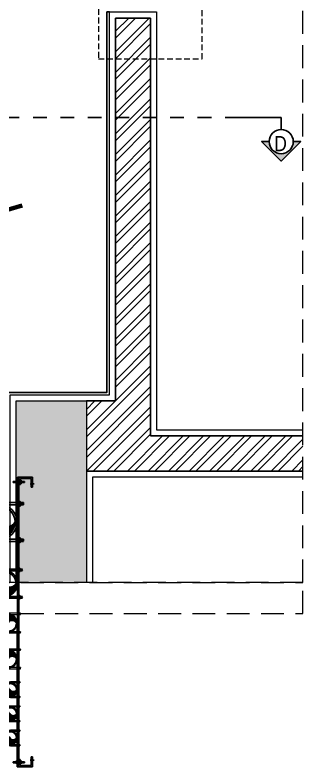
# Model space of a CAD drawing. Header units: inches. Extents: x 899679 to 12882928, y -3363313 to 527800.
# Drawn here: x 983007 to 983952, y 505374 to 507841 of the extents above; entities that cross this region are included whole.
import ezdxf
from ezdxf.enums import TextEntityAlignment as Align

# ---------------------------------------------------------------- set-up
doc = ezdxf.new("R2010")
doc.units = ezdxf.units.IN
doc.header["$LTSCALE"] = 150
doc.linetypes.add('Dash', pattern=[6, 3, -3])
doc.linetypes.add('HIDDEN', pattern=[0.375, 0.25, -0.125])
for name, color, linetype, lineweight in [('COLUMN', 5, 'Continuous', 13), ('g-cen-sym', 8, 'Continuous', 25), ('g-cent-sym', 8, 'Continuous', 15), ('g-text', 8, 'Continuous', 9), ('P_Soil Downtke pipe', 6, 'Continuous', 25), ('P_Wate Downtke pipe', 4, 'Continuous', 25), ('P_Water Supply Downtake pipe', 3, 'Continuous', 25), ('Pl_FLushing PIpe', 150, 'Continuous', 9), ('PLASTER', 3, 'Continuous', 9), ('SHEET', 7, 'Continuous', 13), ('WALL HATCH-MSA', 251, 'Continuous', 9), ('WALL-MSA', 32, 'Continuous', 30)]:
    doc.layers.add(name, color=color, linetype=linetype, lineweight=lineweight)
for name, color, linetype in [('P-ASP', 42, 'Continuous'), ('PL-bracket', 7, 'Continuous'), ('R.C.C HATCH-MSA', 250, 'Continuous'), ('TILE SECTION', 152, 'Continuous')]:
    doc.layers.add(name, color=color, linetype=linetype)
doc.styles.add('AR', font='swisscl.ttf')
doc.styles.add('ARIAL', font='swisscl.ttf')
doc.styles.add('SWINS', font='swissc.ttf')
doc.dimstyles.new('25', dxfattribs={"dimtxt": 40, "dimasz": 18, "dimexe": 0, "dimexo": 0, "dimgap": 10, "dimtad": 1, "dimdec": 0, "dimzin": 3, "dimdsep": 46, "dimtxsty": 'ARIAL', "dimblk": 'ARCHTICK', "dimcen": 0, "dimclrd": 256, "dimclre": 256, "dimclrt": 256, "dimadec": 0, "dimazin": 0, "dimtfac": 1, "dimtdec": 0, "dimtmove": 1, "dimatfit": 0, "dimfxl": 1, "dimtolj": 1, "dimtzin": 0, "dimlwd": 18, "dimlwe": 5, "dimarcsym": 0})

# ---------------------------------------------------------------- blocks, each defined once
blk = doc.blocks.new('sec')
at = {"layer": 'g-cen-sym'}
h = blk.add_hatch(color=256, dxfattribs=at)
h.paths.add_polyline_path([(2.73e-14, 537.5273218287452), (-107.956475941309, 429.5708458874361), (-107.956475941309, 399.1607016395453, -0.2062306983916904), (2.730000000001706e-14, 445.6665243379758, -0.4142135623730596), (148.5555081145527, 297.1110162260618), (240.4163056053222, 297.1110162260618)])
h.paths.add_polyline_path([(-107.956475941309, 399.1607016395454), (-107.956475941309, 429.5708458874361), (-138.1869732997017, 399.3403485290693), (-138.1869732997017, 351.6371512499004, -0.09565303018648871)])
h.paths.add_polyline_path([(-138.1869732997017, 399.3403485290693), (-168.4174706606815, 369.1098511680636), (-168.4174706606815, 297.1110162260618), (-148.5555081119139, 297.1110162260618, -0.09423427136048851), (-138.1869732997017, 351.6371512499004)])
h.paths.add_polyline_path([(-168.4174706580426, 369.1098511680636), (-204.6941080129084, 332.8332138158367), (-204.6941080129084, 297.1110162260618), (-168.4174706606815, 297.1110162260618)])
h.paths.add_polyline_path([(-204.6941080129084, 332.8332138158367), (-240.4163056027092, 297.1110162260618), (-204.6941080129084, 297.1110162260618)])
for q in [(2.73e-14, 148.5555081130354), (-561.6378324203346, 0)]:
    blk.add_line((0, 0), q, dxfattribs=at)
blk.add_lwpolyline([(-148.5555081119139, 297.1110162260618), (-240.4163056027092, 297.1110162260618), (2.73e-14, 537.5273218287452), (240.4163056053222, 297.1110162260618), (148.5555081145527, 297.1110162260618)], dxfattribs=at)
blk.add_circle((2.73e-14, 297.1110162260618), 148.5555081130354, dxfattribs=at)
blk = doc.blocks.new('_ArchTick')
at = {"color": 0, "linetype": 'ByBlock', "const_width": 0.15}
blk.add_lwpolyline([(-0.5, -0.5), (0.5, 0.5)], dxfattribs=at)
blk = doc.blocks.new('A$C71541A21')
h = blk.add_hatch()
h.set_pattern_fill('ANSI31', color=256, scale=15624.99999961172, angle=449.9999947211993, style=0)
h.set_pattern_definition([(225.0000052736955, (2987.514096804695, -8852.990632419187), (-2.209708894839474, 2.209708487257594), [])])
edge = h.paths.add_edge_path()
edge.add_ellipse((58.19573492583879, 66.33248665570433), major_axis=(-35.35533905670769, 35.35533905670769), ratio=0.9999999999963864, start_angle=315.00000527864233, end_angle=405.0000052790051, ccw=False)
edge.add_ellipse((58.19573492606526, 66.33248665570433), major_axis=(-35.35533905654907, -35.35533905654907), ratio=0.9999999999990152, start_angle=135.0000052792887, end_angle=225.0000000000283, ccw=False)
edge.add_ellipse((84.99012411941371, 79.03934499527237), major_axis=(-18.70781260122782, 18.70781260122782), ratio=0.9999999999990392, start_angle=72.05095237669781, end_angle=196.2959103731115, ccw=False)
edge.add_ellipse((35.01052318419402, 50.98169697085457), major_axis=(-21.84810600288985, 21.84810600288985), ratio=0.9999999999985292, start_angle=256.2424875922653, end_angle=375.2099589512152)
at = {"color": 253}
for p, q in [((-18.89106795806232, 129.8324832193147), (58.19572907563697, 129.8324866465499)), ((-9.54635294477252, 129.831727855091), (-11.43835364824865, 129.8372014557497)), ((-9.548668197777328, 132.701747422945), (-8.418130726596372, 133.8388452140151)), ((-9.540326368397595, 122.3611023641951), (-9.548668197777328, 132.7017474233088)), ((-9.515043614402327, 131.1003206797267), (-4.017719424910991, 131.0844167980775)), ((-8.418130726596372, 133.8388452140151), (-4.017719424910991, 133.8388452140151)), ((58.19572976394407, 122.3618984121623), (-19.34279916938048, 122.3619066906281)), ((-9.540326368397595, 122.3611023641951), (-9.548668197777328, 119.4776715886491)), ((-9.548668197777328, 119.4776715886491), (-8.418130726596372, 118.3405737975789)), ((-9.54398898214198, 121.095085953604), (-4.017719424910991, 121.0790983322312)), ((-8.418130726596372, 118.3405737975789), (-4.017719424910991, 118.3405737975789)), ((58.19574077694657, 2.832486664677487), (-19.34279379814656, 2.832478416473873)), ((-18.89105706969759, 10.30306669630091), (58.19574008841307, 10.30307489960869)), ((58.19574077694657, 2.832486664677487), (-13.3133817491303, 2.832479011567313)), ((-9.546341147898643, 10.30231303168141), (-11.10284523895749, 10.30681603271836)), ((-9.548656401267221, 13.17233259953531), (-8.418118929722494, 14.30943039060541)), ((-9.540314571523721, 2.831687540421555), (-9.548656401267221, 13.17233259953531)), ((-9.540314571523721, 2.831687540421555), (-9.548656401267221, -0.0517432354882459)), ((-9.543977185268105, 1.56567112983059), (-4.017707627673313, 1.549683508457674)), ((-9.515031817528447, 11.57090585595318), (-4.017707627673313, 11.55500197394024)), ((-8.418118929722494, 14.30943039060541), (-4.017707627673313, 14.30943039060541)), ((-9.548656401267221, -0.0517432354882459), (-8.418118929722494, -1.188841026558363)), ((-8.418118929722494, -1.188841026558363), (-4.017707627673313, -1.188841026558363))]:
    blk.add_line(p, q, dxfattribs=at)
for points in [[(-19.39855965395615, 122.2485780273218, 0.1779413410830516), (-18.96089619515904, 125.9839440835293, -0.2328251976264197), (-18.95009380971812, 129.7178886617275)], [(-19.39854785708225, 2.719163203912031, 0.1779413410830516), (-18.96088439792142, 6.454529259755815, -0.2328251976264197), (-18.9500820128443, 10.18847383831774)]]:
    blk.add_lwpolyline(points, format="xyb", dxfattribs=at)
for points in [[(-17.33959012638577, 129.8327036686914), (-16.18338604933437, 122.3601411850922)], [(-15.15917705513048, 129.8335857501314), (-14.00297297844291, 122.361023266896)], [(-12.97876398460279, 129.8344678319353), (-11.82255990755139, 122.3619053483361)], [(-10.79835091371127, 129.8353499133754), (-9.540865640548088, 123.0295915888945)], [(-4.017719424910991, 133.8388452140151), (-4.017719424910991, 118.3405737975789)], [(-17.33957832914815, 10.30328884491786), (-16.18337425246052, 2.830726361682465)], [(-15.15916525825657, 10.30417092635792), (-14.002961181569, 2.831608443122533)], [(-12.97875218772888, 10.30505300816178), (-11.82254811067751, 2.8324905245626)], [(-10.7983391164736, 10.30593508960185), (-9.540853843674213, 3.500176764757211)], [(-4.017707627673313, 14.30943039060541), (-4.017707627673313, -1.188841026558363)]]:
    blk.add_lwpolyline(points, dxfattribs=at)
for major_axis, ratio, start_param, end_param in [((-8.399999999999996e-15, -56.0294117612936), 0.9999999999955402, -0.7853981633996782, 5.497787143779905), ((-1.31e-14, -49.99999999999997), 0.9999999999967564, -0.7853981633990699, 5.497787143780516)]:
    blk.add_ellipse((58.19573492561231, 66.33248665570433), major_axis=major_axis, ratio=ratio, start_param=start_param, end_param=end_param)
at = {"color": 253, "extrusion": (0, 0, -1)}
blk.add_ellipse((58.19573492629181, 66.33248665570433), major_axis=(-44.90128060301127, -44.90128060301129), ratio=0.999999999999692, start_param=2.356194490192188, end_param=5.497787143781983, dxfattribs=at)
at = {"extrusion": (0, 0, -1)}
for centre, major_axis, ratio, start_param, end_param in [((35.01052318464697, 50.98169697049223), (-21.8481060029837, -21.8481060029837), 0.999999999999786, 1.30533246416926, 3.381706541423978), ((84.89053644642789, 78.88060685054668), (-18.59417428406518, 18.59417428406518), 0.9999999999967792, 2.853642975592703, 5.029312805762117)]:
    blk.add_ellipse(centre, major_axis=major_axis, ratio=ratio, start_param=start_param, end_param=end_param, dxfattribs=at)
blk = doc.blocks.new('*U93')
for p, q in [((-944.9254997048308, 44.72142396942945), (-944.9254997048308, 49.69098918781675)), ((-944.9254997048308, 49.68862127818283), (0, 49.68862127818283)), ((0, 44.72142396942945), (0, 49.69098918781675)), ((-944.9254997048308, 44.72190422909625), (-920.9240761539687, 44.72190422909625)), ((-944.9254997048308, 0), (-944.9254997048308, 44.72190422909625)), ((-944.9254997048308, 44.72171776174218), (0, 44.71953631946235)), ((-920.9240761484166, 39.97065656435734), (-940.1742520446328, 39.97065656435734)), ((-940.1742520446328, 39.97065656435734), (-940.1742520506498, 4.751247661959496)), ((-920.9240761539687, 44.72190422909625), (-920.9240761484166, 39.97065656435734)), ((0, 44.72190422909625), (-24.18943095835834, 44.72190422909625)), ((-24.18943095835834, 44.72190422909625), (-24.18943096391718, 39.97065656435734)), ((-24.18943096391718, 39.97065656435734), (-4.751247660191439, 39.97065656435734)), ((-4.751247660191439, 39.97065656435734), (-4.751247654174222, 4.751247661959496)), ((0, 0), (0, 44.72190422909625)), ((-912.3997083801935, 0), (-944.9254997048308, 0)), ((-940.1742520506498, 4.751247661959496), (-912.3997083741765, 4.751247661959496)), ((-913.2429443287597, 4.751247661959496), (-915.0863216155968, 4.751247661959496)), ((-912.3997083741765, 4.751247661959496), (-915.0863216155968, 4.751247661959496)), ((-912.3997083741765, 4.751247661959496), (-912.3997083801935, 0)), ((-4.751247654174222, 4.751247661959496), (-32.52579132463689, 4.751247661959496)), ((-32.52579132463689, 4.751247661959496), (-29.83917808923434, 4.751247661959496)), ((-32.52579132463689, 0), (0, 0)), ((-31.68255537607183, 4.751247661959496), (-29.83917808923434, 4.751247661959496))]:
    blk.add_line(p, q)
at = {"color": 7, "ltscale": 0.125}
for p, q in [((-923.5989154013796, 51.56487437560279), (-935.1907706125126, 51.56487437560279)), ((-935.1907706125126, 51.56487437560279), (-935.1907706125126, 49.69146944608656)), ((-925.6958089229369, 54.73987305416085), (-933.0912367939594, 54.73987305416085)), ((-933.0912367939594, 54.73987305416085), (-933.0912367939594, 51.56487437560279)), ((-933.0912367939594, 51.56487437560279), (-925.6958089229369, 51.56487437560279)), ((-927.8097138296646, 63.33749707066454), (-930.9824725112848, 63.33749707066454)), ((-930.9824725112848, 63.33749707066454), (-930.9824725112848, 26.32462893977936)), ((-927.8097138296646, 26.32462893977936), (-927.8097138296646, 63.33749707066454)), ((-925.6958089229369, 51.56487437560279), (-925.6958089229369, 54.73987305416085)), ((-923.5989154013796, 49.69146944608656), (-923.5989154013796, 51.56487437560279)), ((-21.51459171095462, 51.56487437560279), (-9.92273649982212, 51.56487437560279)), ((-21.51459171095462, 49.69146944608656), (-21.51459171095462, 51.56487437560279)), ((-9.92273649982212, 49.69146944608656), (-21.51459171095462, 49.69146944608656)), ((-19.41769818939042, 54.73987305416085), (-12.02227031837515, 54.73987305416085)), ((-19.41769818939042, 51.56487437560279), (-19.41769818939042, 54.73987305416085)), ((-12.02227031837515, 51.56487437560279), (-19.41769818939042, 51.56487437560279)), ((-17.30379328266986, 63.33749707066454), (-14.13103460105026, 63.33749707066454)), ((-17.30379328266986, 26.32462893977936), (-17.30379328266986, 63.33749707066454)), ((-14.13103460105026, 63.33749707066454), (-14.13103460105026, 26.32462893977936)), ((-12.02227031837515, 54.73987305416085), (-12.02227031837515, 51.56487437560279)), ((-9.92273649982212, 51.56487437560279), (-9.92273649982212, 49.69146944608656)), ((-935.1907706125126, 38.09725163530675), (-935.1907706125126, 39.97065656435734)), ((-935.1907706125126, 39.97065656435734), (-923.5989154013796, 39.97065656435734)), ((-923.5989154013796, 38.09725163530675), (-935.1907706125126, 38.09725163530675)), ((-933.0912367939594, 34.92225295628305), (-933.0912367939594, 38.09725163530675)), ((-933.0912367939594, 38.09725163530675), (-925.6958089229369, 38.09725163530675)), ((-925.6958089229369, 34.92225295628305), (-933.0912367939594, 34.92225295628305)), ((-930.9824725112848, 26.32462893977936), (-927.8097138296646, 26.32462893977936)), ((-925.6958089229369, 38.09725163530675), (-925.6958089229369, 34.92225295628305)), ((-923.5989154013796, 39.97065656435734), (-923.5989154013796, 38.09725163530675)), ((-9.92273649982212, 39.97065656435734), (-21.51459171095462, 39.97065656435734)), ((-21.51459171095462, 39.97065656435734), (-21.51459171095462, 38.09725163530675)), ((-21.51459171095462, 38.09725163530675), (-9.92273649982212, 38.09725163530675)), ((-12.02227031837515, 38.09725163530675), (-19.41769818939042, 38.09725163530675)), ((-19.41769818939042, 38.09725163530675), (-19.41769818939042, 34.92225295628305)), ((-19.41769818939042, 34.92225295628305), (-12.02227031837515, 34.92225295628305)), ((-14.13103460105026, 26.32462893977936), (-17.30379328266986, 26.32462893977936)), ((-12.02227031837515, 34.92225295628305), (-12.02227031837515, 38.09725163530675)), ((-9.92273649982212, 38.09725163530675), (-9.92273649982212, 39.97065656435734))]:
    blk.add_line(p, q, dxfattribs=at)
for points in [[(-922.5935171460249, -5.459783804278004), (-923.8250066547037, 4.75124766195949)], [(-922.5935171460249, -5.459783804278004), (-921.3620276373457, 4.75124766195949)], [(-32.52579132463689, 0), (-32.52579132463689, 4.751247661959496)], [(-22.33198255880644, -5.459783804278004), (-23.56347206748561, 4.75124766195949)], [(-22.33198255880644, -5.459783804278004), (-21.10049305012726, 4.75124766195949)]]:
    blk.add_lwpolyline(points)
for centre, start, end in [((-922.6750045138488, 4.542921116976278), 6.168720518134261, 173.8312794818657), ((-22.25049519098253, 4.542921116976278), 6.168720518134083, 173.8312794818659)]:
    blk.add_arc(centre, 1.938703992554078, start, end)
blk = doc.blocks.new('*U94')
for p, q in [((-248.0900371411752, 44.72142396942945), (-248.0900371411752, 49.69098918781675)), ((-248.0900371411752, 49.68862127818283), (0, 49.68862127818283)), ((0, 44.72142396942945), (0, 49.69098918781675)), ((-248.0900371411752, 44.72190422909625), (-224.0886135903131, 44.72190422909625)), ((-248.0900371411752, 0), (-248.0900371411752, 44.72190422909625)), ((-248.0900371411752, 44.72171776174218), (0, 44.71953631946235)), ((-224.0886135847616, 39.97065656435734), (-243.3387894809765, 39.97065656435734)), ((-243.3387894809765, 39.97065656435734), (-243.3387894869937, 4.751247661959496)), ((-224.0886135903131, 44.72190422909625), (-224.0886135847616, 39.97065656435734)), ((0, 44.72190422909625), (-24.18943095835834, 44.72190422909625)), ((-24.18943095835834, 44.72190422909625), (-24.18943096391718, 39.97065656435734)), ((-24.18943096391718, 39.97065656435734), (-4.751247660191439, 39.97065656435734)), ((-4.751247660191439, 39.97065656435734), (-4.751247654174222, 4.751247661959496)), ((0, 0), (0, 44.72190422909625)), ((-215.5642458165382, 0), (-248.0900371411752, 0)), ((-243.3387894869937, 4.751247661959496), (-215.5642458105211, 4.751247661959496)), ((-216.4074817651033, 4.751247661959496), (-218.2508590519411, 4.751247661959496)), ((-215.5642458105211, 4.751247661959496), (-218.2508590519411, 4.751247661959496)), ((-215.5642458105211, 4.751247661959496), (-215.5642458165382, 0)), ((-4.751247654174222, 4.751247661959496), (-32.52579132463689, 4.751247661959496)), ((-32.52579132463689, 4.751247661959496), (-29.83917808923434, 4.751247661959496)), ((-32.52579132463689, 0), (0, 0)), ((-31.68255537607183, 4.751247661959496), (-29.83917808923434, 4.751247661959496))]:
    blk.add_line(p, q)
at = {"color": 7, "ltscale": 0.125}
for p, q in [((-226.763452837724, 51.56487437560279), (-238.3553080488568, 51.56487437560279)), ((-238.3553080488568, 51.56487437560279), (-238.3553080488568, 49.69146944608656)), ((-228.8603463592808, 54.73987305416085), (-236.2557742303034, 54.73987305416085)), ((-236.2557742303034, 54.73987305416085), (-236.2557742303034, 51.56487437560279)), ((-236.2557742303034, 51.56487437560279), (-228.8603463592808, 51.56487437560279)), ((-230.9742512660091, 63.33749707066454), (-234.1470099476285, 63.33749707066454)), ((-234.1470099476285, 63.33749707066454), (-234.1470099476285, 26.32462893977936)), ((-230.9742512660091, 26.32462893977936), (-230.9742512660091, 63.33749707066454)), ((-228.8603463592808, 51.56487437560279), (-228.8603463592808, 54.73987305416085)), ((-226.763452837724, 49.69146944608656), (-226.763452837724, 51.56487437560279)), ((-21.51459171095462, 51.56487437560279), (-9.92273649982212, 51.56487437560279)), ((-21.51459171095462, 49.69146944608656), (-21.51459171095462, 51.56487437560279)), ((-9.92273649982212, 49.69146944608656), (-21.51459171095462, 49.69146944608656)), ((-19.41769818939042, 54.73987305416085), (-12.02227031837515, 54.73987305416085)), ((-19.41769818939042, 51.56487437560279), (-19.41769818939042, 54.73987305416085)), ((-12.02227031837515, 51.56487437560279), (-19.41769818939042, 51.56487437560279)), ((-17.30379328266986, 63.33749707066454), (-14.13103460105026, 63.33749707066454)), ((-17.30379328266986, 26.32462893977936), (-17.30379328266986, 63.33749707066454)), ((-14.13103460105026, 63.33749707066454), (-14.13103460105026, 26.32462893977936)), ((-12.02227031837515, 54.73987305416085), (-12.02227031837515, 51.56487437560279)), ((-9.92273649982212, 51.56487437560279), (-9.92273649982212, 49.69146944608656)), ((-238.3553080488568, 38.09725163530675), (-238.3553080488568, 39.97065656435734)), ((-238.3553080488568, 39.97065656435734), (-226.763452837724, 39.97065656435734)), ((-226.763452837724, 38.09725163530675), (-238.3553080488568, 38.09725163530675)), ((-236.2557742303034, 34.92225295628305), (-236.2557742303034, 38.09725163530675)), ((-236.2557742303034, 38.09725163530675), (-228.8603463592808, 38.09725163530675)), ((-228.8603463592808, 34.92225295628305), (-236.2557742303034, 34.92225295628305)), ((-234.1470099476285, 26.32462893977936), (-230.9742512660091, 26.32462893977936)), ((-228.8603463592808, 38.09725163530675), (-228.8603463592808, 34.92225295628305)), ((-226.763452837724, 39.97065656435734), (-226.763452837724, 38.09725163530675)), ((-9.92273649982212, 39.97065656435734), (-21.51459171095462, 39.97065656435734)), ((-21.51459171095462, 39.97065656435734), (-21.51459171095462, 38.09725163530675)), ((-21.51459171095462, 38.09725163530675), (-9.92273649982212, 38.09725163530675)), ((-12.02227031837515, 38.09725163530675), (-19.41769818939042, 38.09725163530675)), ((-19.41769818939042, 38.09725163530675), (-19.41769818939042, 34.92225295628305)), ((-19.41769818939042, 34.92225295628305), (-12.02227031837515, 34.92225295628305)), ((-14.13103460105026, 26.32462893977936), (-17.30379328266986, 26.32462893977936)), ((-12.02227031837515, 34.92225295628305), (-12.02227031837515, 38.09725163530675)), ((-9.92273649982212, 38.09725163530675), (-9.92273649982212, 39.97065656435734))]:
    blk.add_line(p, q, dxfattribs=at)
for points in [[(-225.7580545823689, -5.459783804278004), (-226.9895440910478, 4.75124766195949)], [(-225.7580545823689, -5.459783804278004), (-224.5265650736893, 4.75124766195949)], [(-32.52579132463689, 0), (-32.52579132463689, 4.751247661959496)], [(-22.33198255880644, -5.459783804278004), (-23.56347206748561, 4.75124766195949)], [(-22.33198255880644, -5.459783804278004), (-21.10049305012726, 4.75124766195949)]]:
    blk.add_lwpolyline(points)
for centre, start, end in [((-225.8395419501926, 4.542921116976278), 6.168720518134261, 173.8312794818657), ((-22.25049519098253, 4.542921116976278), 6.168720518134083, 173.8312794818659)]:
    blk.add_arc(centre, 1.938703992554078, start, end)
blk = doc.blocks.new('G$C2074E2BC')
at = {"layer": 'P-ASP', "xscale": 0.7500000002375171, "yscale": 0.7500000002375171, "zscale": 0.7500000002375171, "rotation": 180.0000232426316}
blk.add_blockref('A$C71541A21', (727.1235925308429, -1650.360709447647), dxfattribs=at)
at = {"layer": 'P_Soil Downtke pipe', "ltscale": 20, "rotation": 180}
blk.add_blockref('A$C71541A21', (726.1191548672505, -1431.829076095717), dxfattribs=at)
at = {"layer": 'P_Wate Downtke pipe', "ltscale": 20, "rotation": 270}
blk.add_blockref('A$C71541A21', (-115.8060808875598, -1399.929198398488), dxfattribs=at)
at = {"layer": 'P_Water Supply Downtake pipe', "ltscale": 20, "xscale": 0.4037956793862306, "yscale": 0.4037956793862306, "zscale": 0.4037956793862306, "rotation": 180}
for p in [(725.8198723455425, -2021.508225121768), (725.8199337467086, -2100.616746359505), (725.8199951483402, -2179.725267597707)]:
    blk.add_blockref('A$C71541A21', p, dxfattribs=at)
at = {"layer": 'PL-bracket', "lineweight": -3, "xscale": 1.006212302326112, "yscale": 1.006212302326112, "zscale": 1.006212302326112}
for name, p, rotation in [('*U94', (-173.9832169953734, -1350.900000918889), 179.9826744529678), ('*U93', (775.1522974879481, -1350.900000918889), 89.98267445296787)]:
    blk.add_blockref(name, p, dxfattribs=dict(at, rotation=rotation))
at = {"layer": 'Pl_FLushing PIpe', "xscale": -0.5047445992327882, "yscale": 0.5047445992327882, "zscale": 0.5047445992327882}
for p in [(726.103647230193, -1863.189469342004), (726.1037612757646, -1980.82543100405)]:
    blk.add_blockref('A$C71541A21', p, dxfattribs=at)
blk = doc.blocks.new('G$CBB33CCED')
at = {"layer": 'R.C.C HATCH-MSA'}
h = blk.add_hatch(color=251, dxfattribs=at)
h.dxf.hatch_style = 1
h.paths.add_polyline_path([(-710.3499987020623, 697.7824267848628), (-940.3499987020623, 697.7824267848628), (-940.3499987020623, 102.0041043454548), (-710.3499987020623, 102.0041043454548)])
at = {"layer": 'WALL HATCH-MSA'}
h = blk.add_hatch(dxfattribs=at)
h.set_pattern_fill('ANSI32', color=251, scale=5)
h.set_pattern_definition([(45, (-980970.6793692259, -530565.7590961446), (-33.67596045400933, 33.67596045400933), []), (45, (-980948.2287192259, -530565.7590961446), (-33.67596045400933, 33.67596045400933), [])])
h.paths.add_polyline_path([(-499.9999999995343, 1953.682426717714), (-614.9999999995343, 1953.682426717714), (-614.9999999995343, 697.7824267848628), (-710.3499987020623, 697.7824267848628), (-710.3499987020623, 467.7824267848628), (4.656612873077393e-10, 467.7824267848628), (4.656612873077393e-10, 582.7824267848628), (-499.9999999995343, 582.7824267848628)])
at = {"layer": 'COLUMN', "color": 251}
blk.add_lwpolyline([(-940.3499987020623, 102.0041043454548), (-940.3499987020623, 697.7824267848628), (-710.3499987020623, 697.7824267848628), (-710.3499987020623, 102.0041043454548)], dxfattribs=at)
at = {"layer": 'g-cen-sym', "color": 251, "linetype": 'Dash', "lineweight": -3, "ltscale": 0.1}
blk.add_line((-2325.413496799651, 1627.456356216571), (-221.1661000185413, 1627.456356216571), dxfattribs=at)
at = {"layer": 'g-cent-sym', "color": 251, "linetype": 'HIDDEN', "ltscale": 0.5, "elevation": 1.00000003677692}
blk.add_lwpolyline([(-670.1878734302009, 2095.460654952913), (-670.4913490078179, 1819.779087381787), (-330.6814279089449, 1819.592052786495), (-330.3779523313278, 2095.273620357621), (-353.5192796535557, 2095.299094776274, -0.2302943893148561), (-292.9782960914308, 2204.185835015378, 0.1998407302499385), (-385.2053152209846, 2095.333975374349)], format="xyb", close=True, dxfattribs=at)
at = {"layer": 'PLASTER', "color": 251, "elevation": 1.876113437482326e-08}
for points in [[(-960.3499987020623, 102.0041043454548), (-960.3499987020623, 717.7824267848628), (-710.3499987020623, 717.7824267848628), (-634.9999999995343, 717.7824267848628), (-634.9999999995343, 1973.682426717714), (-479.9999999995343, 1973.682426717714), (-479.9999999995343, 602.7824267848628), (4.656612873077393e-10, 602.7824267848628)], [(4.656612873077393e-10, 447.7824267848628), (-690.3499987020623, 447.7824267848628), (-690.3499987020623, 102.0041043454548)]]:
    blk.add_lwpolyline(points, dxfattribs=at)
at = {"layer": 'SHEET', "color": 251, "linetype": 'HIDDEN', "ltscale": 2}
for points in [[(-2499.999999999534, 102.0041043454548), (4.656612873077393e-10, 102.0041043454548), (4.656612873077393e-10, 3205.367659738869), (-2499.999999999534, 3205.367659738869)], [(0, 102.0041043454548), (-2500, 102.0041043454548), (-2500, 0), (0, 0)]]:
    blk.add_lwpolyline(points, close=True, dxfattribs=at)
at = {"layer": 'TILE SECTION', "color": 251, "elevation": 1.876113437482326e-08}
blk.add_lwpolyline([(-968.3499987020623, 610.7824156357674), (-968.3499987020623, 725.7824267848628), (-710.3499987020623, 725.7824267848628), (-642.9999999995343, 725.7824267848628), (-642.9999999995343, 1973.682426717714), (-634.9999999995343, 1973.682426717714)], dxfattribs=at)
at = {"layer": 'WALL-MSA', "color": 251}
for p, q in [((-614.9999999995343, 1953.682426717714), (-499.9999999995343, 1953.682426717714)), ((-614.9999999995343, 697.7824267848628), (-614.9999999995343, 1953.682426717714)), ((-499.9999999995343, 582.7824267848628), (-499.9999999995343, 1953.682426717714)), ((-710.3499987020623, 697.7824267848628), (-614.9999999995343, 697.7824267848628)), ((-499.9999999995343, 582.7824267848628), (4.656612873077393e-10, 582.7824267848628)), ((-710.3499987020623, 467.7824267848628), (4.656612873077393e-10, 467.7824267848628))]:
    blk.add_line(p, q, dxfattribs=at)
at = {"layer": 'g-cen-sym', "color": 251, "linetype": 'Dash', "lineweight": -3, "ltscale": 0.1, "xscale": -0.2666666667908428, "yscale": 0.2666666667908428, "zscale": 0.2666666667908428, "rotation": 180}
blk.add_blockref('sec', (-71.39601130352821, 1627.456353915273), dxfattribs=at)
at = {"layer": 'g-cen-sym', "color": 251, "linetype": 'Dash', "lineweight": -3, "ltscale": 0.1, "style": 'SWINS'}
blk.add_text('D', height=50, dxfattribs=at).set_placement((-73.49983286426868, 1541.765127652674, 2.375956986711003e-09), align=Align.MIDDLE_CENTER)
at = {"layer": 'g-text', "color": 251}
blk.add_leader([(-1198.651430914761, 1257.151118455804, 1.876113437482326e-08), (-920.441754665575, 1338.902856725734, 1.876113437482326e-08)], dimstyle='25', override={"dimasz": 50, "dimtad": 0, "dimtxsty": 'AR', "dimclrd": 256, "dimldrblk": 'Open', "dimlwd": 65535}, dxfattribs=at)

msp = doc.modelspace()

# ---------------------------------------------------------------- block references
at = {"color": 1}
for name, p in [('G$CBB33CCED', (983951.7799498654, 505877.4549910174, -1.876113437482326e-08)), ('G$C2074E2BC', (982289.9594932946, 507676.137418721))]:
    msp.add_blockref(name, p, dxfattribs=at)

doc.saveas('drawing.dxf')
